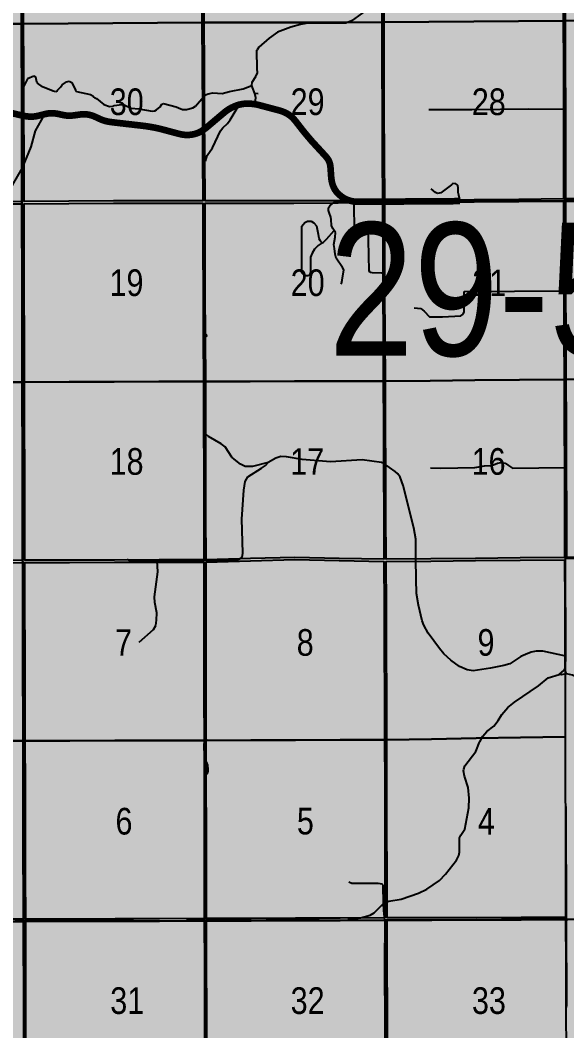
# Model space of a CAD drawing. Extents: x 639460 to 650829, y 5702863 to 5715975.
# Drawn here: x 646177 to 646341.2, y 5712180.5 to 5712484.1 of the extents above; entities that cross this region are included whole.
import ezdxf

# ---------------------------------------------------------------- set-up
doc = ezdxf.new("R2010")
doc.units = 0
doc.header["$LTSCALE"] = 5
doc.linetypes.add('DASHED2', pattern=[9.525, 6.35, -3.175])
for name, color, linetype in [('Quarters', 8, 'Continuous'), ('RoadSeg', 57, 'DASHED2'), ('ROUTE-MAP-HWY', 2, 'Continuous')]:
    doc.layers.add(name, color=color, linetype=linetype)
doc.layers.add('ROUTE-MAP-BACKGROUND-H', color=7, linetype='Continuous', true_color=0xf0ebff)
doc.styles.add('120', font='ARIALN.TTF', dxfattribs={"height": 13})

msp = doc.modelspace()

# ---------------------------------------------------------------- hatches: boundary and pattern name
at = {"layer": 'ROUTE-MAP-BACKGROUND-H'}
h = msp.add_hatch(color=256, dxfattribs=at)
h.dxf.hatch_style = 1
h.paths.add_polyline_path([(644722.08, 5712923.1), (644716.33, 5711989.96), (646823.87, 5711989.96), (646818.02, 5712923.32)])

# ---------------------------------------------------------------- linework, layer by layer
at = {"layer": 'Quarters'}
for points in [[(646137.34, 5712482.95), (646123.98, 5712482.92), (646123.94, 5712496.29), (646123.9, 5712509.67), (646123.87, 5712523.05), (646123.84, 5712536.44), (646137.18, 5712536.48), (646150.52, 5712536.52), (646163.86, 5712536.57), (646177.2, 5712536.61), (646177.25, 5712523.23), (646177.3, 5712509.85), (646177.35, 5712496.45), (646177.4, 5712483.06), (646164.05, 5712483.02), (646150.69, 5712482.98), (646137.34, 5712482.95)], [(646191.46, 5712483.15), (646178.07, 5712483.06), (646178.02, 5712496.45), (646177.97, 5712509.84), (646177.92, 5712523.22), (646177.87, 5712536.61), (646191.23, 5712536.63), (646204.59, 5712536.65), (646217.97, 5712536.76), (646231.34, 5712536.87), (646231.41, 5712523.51), (646231.48, 5712510.14), (646231.55, 5712496.78), (646231.62, 5712483.42), (646218.24, 5712483.33), (646204.85, 5712483.24), (646191.46, 5712483.15)], [(646245.64, 5712483.43), (646232.29, 5712483.42), (646232.22, 5712496.78), (646232.15, 5712510.14), (646232.08, 5712523.51), (646232.01, 5712536.88), (646245.38, 5712536.93), (646258.74, 5712536.99), (646272.11, 5712537.05), (646285.47, 5712537.1), (646285.47, 5712523.69), (646285.47, 5712510.28), (646285.56, 5712496.88), (646285.64, 5712483.48), (646272.31, 5712483.46), (646258.98, 5712483.45), (646245.64, 5712483.43)], [(646299.77, 5712483.59), (646286.31, 5712483.48), (646286.23, 5712496.88), (646286.14, 5712510.29), (646286.14, 5712523.69), (646286.14, 5712537.1), (646299.51, 5712537.16), (646312.89, 5712537.23), (646326.26, 5712537.29), (646339.62, 5712537.35), (646339.75, 5712524.02), (646339.88, 5712510.7), (646340.01, 5712497.32), (646340.14, 5712483.94), (646326.68, 5712483.82), (646313.22, 5712483.71), (646299.77, 5712483.59)], [(646354.12, 5712483.97), (646340.81, 5712483.93), (646340.68, 5712497.32), (646340.55, 5712510.7), (646340.42, 5712524.02), (646340.29, 5712537.35), (646353.65, 5712537.41), (646367.01, 5712537.47), (646380.36, 5712537.53), (646393.72, 5712537.59), (646393.8, 5712524.24), (646393.88, 5712510.88), (646393.97, 5712497.49), (646394.05, 5712484.11), (646380.74, 5712484.06), (646367.43, 5712484.02), (646354.12, 5712483.97)], [(646191.64, 5712429.72), (646178.23, 5712429.63), (646178.2, 5712443.03), (646178.17, 5712456.42), (646178.12, 5712469.74), (646178.07, 5712483.06), (646191.46, 5712483.15), (646204.85, 5712483.24), (646218.24, 5712483.33), (646231.62, 5712483.42), (646231.68, 5712469.97), (646231.74, 5712456.53), (646231.8, 5712443.18), (646231.87, 5712429.83), (646218.46, 5712429.82), (646205.05, 5712429.81), (646191.64, 5712429.72)], [(646245.87, 5712429.82), (646232.54, 5712429.83), (646232.47, 5712443.18), (646232.41, 5712456.53), (646232.35, 5712469.97), (646232.29, 5712483.42), (646245.64, 5712483.43), (646258.98, 5712483.45), (646272.31, 5712483.46), (646285.64, 5712483.48), (646285.68, 5712470.11), (646285.72, 5712456.75), (646285.78, 5712443.36), (646285.85, 5712429.97), (646272.52, 5712429.89), (646259.2, 5712429.81), (646245.87, 5712429.82)], [(646299.95, 5712430.08), (646286.52, 5712429.98), (646286.45, 5712443.37), (646286.39, 5712456.76), (646286.35, 5712470.12), (646286.31, 5712483.48), (646299.77, 5712483.59), (646313.22, 5712483.71), (646326.68, 5712483.82), (646340.14, 5712483.94), (646340.16, 5712470.55), (646340.19, 5712457.16), (646340.21, 5712443.78), (646340.23, 5712430.4), (646326.8, 5712430.29), (646313.38, 5712430.19), (646299.95, 5712430.08)], [(646354.23, 5712430.44), (646340.9, 5712430.4), (646340.88, 5712443.78), (646340.85, 5712457.16), (646340.83, 5712470.55), (646340.81, 5712483.93), (646354.12, 5712483.97), (646367.43, 5712484.02), (646380.74, 5712484.06), (646394.05, 5712484.11), (646394.1, 5712470.73), (646394.16, 5712457.34), (646394.2, 5712443.95), (646394.23, 5712430.56), (646380.9, 5712430.52), (646367.57, 5712430.48), (646354.23, 5712430.44)], [(646137.49, 5712429.45), (646124.12, 5712429.39), (646124.11, 5712442.77), (646124.09, 5712456.14), (646124.04, 5712469.53), (646123.98, 5712482.92), (646137.34, 5712482.95), (646150.69, 5712482.98), (646164.05, 5712483.02), (646177.4, 5712483.06), (646177.45, 5712469.74), (646177.5, 5712456.42), (646177.53, 5712443.02), (646177.56, 5712429.63), (646164.21, 5712429.57), (646150.85, 5712429.5), (646137.49, 5712429.45)], [(646137.55, 5712375.26), (646124.18, 5712375.22), (646124.16, 5712388.59), (646124.15, 5712401.97), (646124.14, 5712415.35), (646124.12, 5712428.72), (646137.49, 5712428.78), (646150.86, 5712428.84), (646164.21, 5712428.9), (646177.56, 5712428.96), (646177.59, 5712415.57), (646177.61, 5712402.19), (646177.64, 5712388.79), (646177.67, 5712375.4), (646164.29, 5712375.36), (646150.92, 5712375.31), (646137.55, 5712375.26)], [(646191.78, 5712375.45), (646178.34, 5712375.41), (646178.31, 5712388.8), (646178.28, 5712402.19), (646178.25, 5712415.57), (646178.23, 5712428.96), (646191.64, 5712429.05), (646205.05, 5712429.14), (646218.46, 5712429.15), (646231.87, 5712429.16), (646231.9, 5712415.76), (646231.94, 5712402.36), (646232.02, 5712388.98), (646232.11, 5712375.6), (646218.66, 5712375.55), (646205.22, 5712375.5), (646191.78, 5712375.45)], [(646246.09, 5712375.62), (646232.78, 5712375.6), (646232.69, 5712388.98), (646232.61, 5712402.37), (646232.57, 5712415.76), (646232.54, 5712429.16), (646245.87, 5712429.15), (646259.21, 5712429.14), (646272.53, 5712429.22), (646285.85, 5712429.3), (646285.89, 5712415.88), (646285.92, 5712402.46), (646285.99, 5712389.08), (646286.05, 5712375.69), (646272.73, 5712375.67), (646259.41, 5712375.65), (646246.09, 5712375.62)], [(646300.13, 5712375.82), (646286.72, 5712375.7), (646286.66, 5712389.08), (646286.59, 5712402.47), (646286.56, 5712415.89), (646286.52, 5712429.31), (646299.95, 5712429.41), (646313.38, 5712429.52), (646326.81, 5712429.63), (646340.23, 5712429.73), (646340.25, 5712416.34), (646340.27, 5712402.95), (646340.32, 5712389.58), (646340.36, 5712376.2), (646326.95, 5712376.07), (646313.54, 5712375.95), (646300.13, 5712375.82)], [(646354.4, 5712376.24), (646341.03, 5712376.2), (646340.99, 5712389.58), (646340.94, 5712402.96), (646340.92, 5712416.34), (646340.9, 5712429.73), (646354.23, 5712429.77), (646367.57, 5712429.81), (646380.9, 5712429.85), (646394.24, 5712429.89), (646394.3, 5712416.5), (646394.36, 5712403.11), (646394.44, 5712389.74), (646394.51, 5712376.36), (646381.14, 5712376.32), (646367.76, 5712376.29), (646354.4, 5712376.24)], [(646137.63, 5712321.73), (646124.26, 5712321.68), (646124.24, 5712335.07), (646124.23, 5712348.45), (646124.2, 5712361.83), (646124.18, 5712375.22), (646137.55, 5712375.26), (646150.92, 5712375.31), (646164.29, 5712375.36), (646177.67, 5712375.4), (646177.7, 5712362.01), (646177.73, 5712348.62), (646177.75, 5712335.24), (646177.77, 5712321.86), (646164.39, 5712321.82), (646151.01, 5712321.78), (646137.63, 5712321.73)], [(646191.87, 5712321.91), (646178.44, 5712321.86), (646178.42, 5712335.24), (646178.4, 5712348.63), (646178.37, 5712362.02), (646178.34, 5712375.41), (646191.78, 5712375.45), (646205.22, 5712375.5), (646218.66, 5712375.55), (646232.11, 5712375.6), (646232.13, 5712362.2), (646232.15, 5712348.81), (646232.16, 5712335.41), (646232.18, 5712322.02), (646218.75, 5712321.98), (646205.31, 5712321.95), (646191.87, 5712321.91)], [(646246.16, 5712322.38), (646232.85, 5712322.03), (646232.83, 5712335.42), (646232.82, 5712348.81), (646232.8, 5712362.2), (646232.78, 5712375.6), (646246.09, 5712375.62), (646259.41, 5712375.65), (646272.73, 5712375.67), (646286.05, 5712375.69), (646286.11, 5712362.32), (646286.16, 5712348.94), (646286.22, 5712335.55), (646286.27, 5712322.16), (646272.87, 5712322.45), (646259.47, 5712322.73), (646246.16, 5712322.38)], [(646300.35, 5712322.3), (646286.94, 5712322.17), (646286.89, 5712335.56), (646286.83, 5712348.95), (646286.78, 5712362.32), (646286.72, 5712375.7), (646300.13, 5712375.82), (646313.54, 5712375.95), (646326.95, 5712376.07), (646340.36, 5712376.2), (646340.41, 5712362.81), (646340.45, 5712349.43), (646340.49, 5712336.07), (646340.53, 5712322.72), (646327.15, 5712322.58), (646313.76, 5712322.43), (646300.35, 5712322.3)], [(646354.58, 5712322.75), (646341.2, 5712322.72), (646341.16, 5712336.08), (646341.12, 5712349.43), (646341.08, 5712362.81), (646341.03, 5712376.2), (646354.4, 5712376.24), (646367.76, 5712376.29), (646381.14, 5712376.32), (646394.51, 5712376.36), (646394.55, 5712362.95), (646394.6, 5712349.54), (646394.65, 5712336.18), (646394.7, 5712322.82), (646381.33, 5712322.79), (646367.95, 5712322.77), (646354.58, 5712322.75)], [(646137.72, 5712267.53), (646124.33, 5712267.5), (646124.31, 5712280.88), (646124.3, 5712294.26), (646124.28, 5712307.64), (646124.26, 5712321.01), (646137.64, 5712321.06), (646151.01, 5712321.11), (646164.4, 5712321.15), (646177.78, 5712321.19), (646177.81, 5712307.79), (646177.84, 5712294.39), (646177.87, 5712281), (646177.91, 5712267.62), (646164.51, 5712267.59), (646151.12, 5712267.56), (646137.72, 5712267.53)], [(646191.99, 5712267.66), (646178.58, 5712267.62), (646178.54, 5712281.01), (646178.51, 5712294.4), (646178.48, 5712307.79), (646178.46, 5712321.19), (646191.89, 5712321.24), (646205.31, 5712321.28), (646218.75, 5712321.31), (646232.18, 5712321.35), (646232.2, 5712307.96), (646232.22, 5712294.58), (646232.23, 5712281.18), (646232.24, 5712267.78), (646218.82, 5712267.74), (646205.41, 5712267.7), (646191.99, 5712267.66)], [(646246.3, 5712267.82), (646232.91, 5712267.78), (646232.9, 5712281.18), (646232.89, 5712294.58), (646232.87, 5712307.97), (646232.85, 5712321.35), (646246.16, 5712321.71), (646259.47, 5712322.06), (646272.87, 5712321.78), (646286.28, 5712321.49), (646286.33, 5712308.11), (646286.38, 5712294.72), (646286.43, 5712281.33), (646286.48, 5712267.94), (646273.08, 5712267.9), (646259.69, 5712267.86), (646246.3, 5712267.82)], [(646300.53, 5712268.17), (646287.15, 5712267.95), (646287.1, 5712281.34), (646287.05, 5712294.73), (646287, 5712308.11), (646286.95, 5712321.5), (646300.36, 5712321.63), (646313.77, 5712321.76), (646327.15, 5712321.91), (646340.54, 5712322.05), (646340.58, 5712308.8), (646340.62, 5712295.55), (646340.66, 5712282.2), (646340.7, 5712268.85), (646327.31, 5712268.62), (646313.92, 5712268.4), (646300.53, 5712268.17)], [(646192.1, 5712214.1), (646178.69, 5712214.06), (646178.66, 5712227.45), (646178.64, 5712240.84), (646178.61, 5712254.23), (646178.58, 5712267.62), (646191.99, 5712267.66), (646205.41, 5712267.7), (646218.82, 5712267.74), (646232.24, 5712267.78), (646232.26, 5712254.39), (646232.29, 5712241), (646232.31, 5712227.6), (646232.33, 5712214.21), (646218.92, 5712214.17), (646205.51, 5712214.14), (646192.1, 5712214.1)], [(646246.38, 5712214.26), (646233, 5712214.21), (646232.98, 5712227.61), (646232.95, 5712241), (646232.93, 5712254.39), (646232.91, 5712267.78), (646246.3, 5712267.82), (646259.69, 5712267.86), (646273.08, 5712267.9), (646286.48, 5712267.94), (646286.5, 5712254.55), (646286.52, 5712241.16), (646286.54, 5712227.78), (646286.57, 5712214.41), (646273.16, 5712214.36), (646259.75, 5712214.31), (646246.38, 5712214.26)], [(646300.65, 5712214.46), (646287.24, 5712214.41), (646287.21, 5712227.79), (646287.19, 5712241.17), (646287.17, 5712254.56), (646287.15, 5712267.95), (646300.53, 5712268.17), (646313.92, 5712268.4), (646327.31, 5712268.62), (646340.7, 5712268.85), (646340.74, 5712255.52), (646340.77, 5712242.19), (646340.8, 5712228.38), (646340.83, 5712214.58), (646327.45, 5712214.54), (646314.06, 5712214.5), (646300.65, 5712214.46)], [(646137.8, 5712214.01), (646124.4, 5712213.99), (646124.38, 5712227.37), (646124.36, 5712240.75), (646124.35, 5712254.13), (646124.33, 5712267.5), (646137.72, 5712267.53), (646151.12, 5712267.56), (646164.51, 5712267.59), (646177.91, 5712267.62), (646177.94, 5712254.23), (646177.97, 5712240.83), (646177.99, 5712227.45), (646178.02, 5712214.06), (646164.61, 5712214.04), (646151.21, 5712214.03), (646137.8, 5712214.01)], [(646137.91, 5712159.76), (646124.5, 5712159.74), (646124.48, 5712173.14), (646124.45, 5712186.53), (646124.42, 5712199.93), (646124.4, 5712213.32), (646137.8, 5712213.34), (646151.21, 5712213.36), (646164.62, 5712213.37), (646178.02, 5712213.39), (646178.05, 5712199.99), (646178.08, 5712186.59), (646178.1, 5712173.19), (646178.13, 5712159.79), (646164.72, 5712159.78), (646151.32, 5712159.77), (646137.91, 5712159.76)], [(646192.2, 5712159.84), (646178.8, 5712159.79), (646178.77, 5712173.19), (646178.75, 5712186.59), (646178.72, 5712199.99), (646178.69, 5712213.39), (646192.1, 5712213.43), (646205.51, 5712213.47), (646218.92, 5712213.5), (646232.33, 5712213.54), (646232.35, 5712200.15), (646232.37, 5712186.76), (646232.39, 5712173.37), (646232.41, 5712159.98), (646219.01, 5712159.93), (646205.61, 5712159.89), (646192.2, 5712159.84)], [(646246.49, 5712160.01), (646233.08, 5712159.98), (646233.06, 5712173.37), (646233.04, 5712186.76), (646233.02, 5712200.15), (646233, 5712213.54), (646246.38, 5712213.59), (646259.75, 5712213.64), (646273.16, 5712213.69), (646286.57, 5712213.74), (646286.6, 5712200.33), (646286.63, 5712186.93), (646286.67, 5712173.52), (646286.7, 5712160.12), (646273.29, 5712160.09), (646259.89, 5712160.05), (646246.49, 5712160.01)], [(646300.77, 5712160.17), (646287.37, 5712160.12), (646287.34, 5712173.53), (646287.3, 5712186.93), (646287.27, 5712200.33), (646287.24, 5712213.74), (646300.65, 5712213.79), (646314.07, 5712213.83), (646327.45, 5712213.87), (646340.83, 5712213.91), (646340.87, 5712200.51), (646340.91, 5712187.11), (646340.95, 5712173.71), (646340.98, 5712160.31), (646327.58, 5712160.27), (646314.18, 5712160.22), (646300.77, 5712160.17)]]:
    msp.add_lwpolyline(points, close=True, dxfattribs=at)
for points in [[(646150.52, 5712536.52), (646177.2, 5712536.61), (646177.3, 5712509.85), (646177.4, 5712483.06), (646177.5, 5712456.42), (646177.56, 5712429.63), (646177.56, 5712428.96), (646177.61, 5712402.19), (646177.67, 5712375.4), (646177.73, 5712348.62), (646177.77, 5712321.86), (646177.78, 5712321.19), (646177.84, 5712294.39), (646177.91, 5712267.62), (646177.97, 5712240.83), (646178.02, 5712214.06), (646178.02, 5712213.39), (646178.02, 5712213.39), (646151.21, 5712213.36)], [(646341.5, 5712213.91), (646340.83, 5712213.91), (646314.07, 5712213.83), (646287.24, 5712213.74), (646286.57, 5712213.74), (646259.75, 5712213.64), (646233, 5712213.54), (646232.33, 5712213.54), (646205.51, 5712213.47), (646178.69, 5712213.39), (646178.02, 5712213.39), (646178.02, 5712214.06), (646177.97, 5712240.83), (646177.91, 5712267.62), (646177.84, 5712294.39), (646177.78, 5712321.19), (646177.77, 5712321.86), (646177.73, 5712348.62), (646177.67, 5712375.4), (646177.61, 5712402.19), (646177.56, 5712428.96), (646177.56, 5712429.63), (646177.5, 5712456.42), (646177.4, 5712483.06), (646177.3, 5712509.85)], [(646151.21, 5712213.36), (646178.02, 5712213.39), (646178.08, 5712186.59), (646178.13, 5712159.79), (646178.19, 5712132.99), (646178.24, 5712106.19), (646178.24, 5712105.52), (646178.3, 5712078.72), (646178.35, 5712051.92), (646178.4, 5712025.12), (646178.46, 5711998.32), (646178.46, 5711997.65), (646178.47, 5711989.96), (646178.47, 5711989.96), (645852.98, 5711989.96)], [(646178.13, 5712159.79), (646178.08, 5712186.59), (646178.02, 5712213.39), (646178.69, 5712213.39), (646205.51, 5712213.47), (646232.33, 5712213.54), (646233, 5712213.54), (646259.75, 5712213.64), (646286.57, 5712213.74), (646287.24, 5712213.74), (646314.07, 5712213.83), (646340.83, 5712213.91), (646341.5, 5712213.91), (646368.28, 5712214.01), (646395.08, 5712214.11), (646395.74, 5712214.11), (646422.5, 5712214.16), (646449.3, 5712214.27), (646449.96, 5712214.27), (646476.72, 5712214.37), (646503.5, 5712214.44), (646503.6, 5712187.64), (646503.7, 5712160.83)]]:
    msp.add_lwpolyline(points, dxfattribs=at)
at = {"layer": 'RoadSeg'}
for p, q in [((646188.02, 5712462.82), (646188.27, 5712463.08)), ((646246.77, 5712463.91), (646246.61, 5712464.53)), ((646247.5, 5712462.13), (646246.77, 5712463.91)), ((646248.47, 5712462.04), (646247.5, 5712462.13)), ((646251.77, 5712457.81), (646253.39, 5712457.38)), ((646184.29, 5712455.7), (646184.15, 5712455.83)), ((646184.4, 5712455.06), (646184.29, 5712455.7)), ((646309.13, 5712429.76), (646340.59, 5712429.98)), ((646340.59, 5712429.98), (646375.34, 5712430.1)), ((646310.38, 5712402.58), (646340.6, 5712402.81)), ((646340.7, 5712349.7), (646340.6, 5712402.81)), ((646232.39, 5712376.54), (646232.36, 5712388.74)), ((646340.92, 5712293.06), (646340.77, 5712322.38)), ((646340.83, 5712289.7), (646340.92, 5712293.06)), ((646178.29, 5712213.64), (646178.02, 5712213.63)), ((646178.29, 5712213.39), (646178.29, 5712213.64)), ((646178.5, 5712105.83), (646178.29, 5712213.39)), ((646341.07, 5712213.84), (646341.07, 5712214.16))]:
    msp.add_line(p, q, dxfattribs=at)
for points in [[(646285.94, 5712493.77), (646285.92, 5712493.37), (646285.54, 5712491.91), (646284.74, 5712490.57), (646283.08, 5712488.59), (646277.57, 5712484.61), (646276.48, 5712483.95), (646274.8, 5712483.23), (646274.06, 5712483.22)], [(646340.54, 5712457.31), (646340.66, 5712459.1), (646340.69, 5712472.83), (646340.54, 5712483.79)], [(646274.06, 5712483.22), (646262.83, 5712483.11), (646261.26, 5712482.85), (646258.34, 5712482.04), (646254.26, 5712480.49), (646251.85, 5712478.76), (646248.74, 5712476.02), (646248.25, 5712475.19)], [(646246.61, 5712464.53), (646246.67, 5712465.52), (646247.79, 5712467.23), (646248.31, 5712468.33), (646248.22, 5712469.64), (646248.07, 5712474.87), (646248.25, 5712475.19)], [(646188.02, 5712462.82), (646187.72, 5712462.63), (646186.96, 5712462.78), (646183.7, 5712464.14), (646182.23, 5712465.15), (646182.04, 5712465.45), (646181.72, 5712467), (646181.13, 5712467.31), (646179.27, 5712466.5), (646177.96, 5712463.94), (646177.55, 5712463.62)], [(646188.27, 5712463.08), (646189.13, 5712464.02), (646189.68, 5712464.7), (646190.94, 5712465.63), (646191.71, 5712465.84), (646192.56, 5712465.38), (646193.6, 5712463.09), (646193.92, 5712462.71), (646198.19, 5712461.82), (646198.84, 5712461.4), (646199.2, 5712461.03), (646199.49, 5712460.82), (646199.99, 5712460.61), (646202.17, 5712458.78), (646203.81, 5712458.16), (646204.92, 5712458.26), (646205.22, 5712458.52), (646207.56, 5712458.82), (646208.49, 5712458.63), (646210.36, 5712457.67), (646212.62, 5712457.51), (646216.67, 5712456.76), (646217.5, 5712456.9), (646218.01, 5712457.19), (646219.04, 5712458.12), (646219.59, 5712458.87), (646220.06, 5712459.09), (646223.87, 5712458.12), (646224.59, 5712457.79), (646225.74, 5712457.3), (646226.97, 5712457.26), (646228.85, 5712457.74), (646229.7, 5712458.25), (646232.15, 5712461.14), (646232.94, 5712461.82), (646233.44, 5712462.04), (646234.88, 5712462.29), (646237.67, 5712462.08), (646239.89, 5712462.72), (646243.95, 5712463.53), (646246.61, 5712464.53)], [(646247.51, 5712458.88), (646247.8, 5712460.82), (646247.5, 5712462.13)], [(646242.82, 5712458.73), (646243.27, 5712458.84), (646243.8, 5712458.93), (646244.32, 5712459), (646244.84, 5712459.04), (646245.33, 5712459.05), (646245.75, 5712459.04), (646245.76, 5712459.04)], [(646245.76, 5712459.04), (646246.09, 5712459.03), (646246.35, 5712459.01), (646247.38, 5712458.9), (646247.51, 5712458.88)], [(646172.78, 5712456.61), (646177.11, 5712455.59), (646177.72, 5712455.46), (646178.35, 5712455.33), (646178.98, 5712455.23), (646179.61, 5712455.16), (646180.23, 5712455.13), (646180.85, 5712455.15), (646181.47, 5712455.21), (646182.07, 5712455.31), (646182.65, 5712455.44), (646184.15, 5712455.83)], [(646184.15, 5712455.83), (646184.38, 5712455.88), (646184.96, 5712456.01), (646185.55, 5712456.11), (646186.15, 5712456.16), (646186.74, 5712456.17), (646187.32, 5712456.13), (646187.89, 5712456.05), (646188.45, 5712455.95), (646190.13, 5712455.59), (646190.68, 5712455.5), (646191.24, 5712455.44), (646191.78, 5712455.42), (646192.33, 5712455.44), (646192.88, 5712455.49), (646193.43, 5712455.56), (646195.11, 5712455.79), (646195.68, 5712455.85), (646196.25, 5712455.86), (646196.81, 5712455.84), (646197.37, 5712455.77), (646197.94, 5712455.66), (646198.49, 5712455.5), (646199.04, 5712455.31), (646199.58, 5712455.08), (646201.16, 5712454.35), (646201.69, 5712454.14), (646202.22, 5712453.96), (646202.75, 5712453.8), (646203.28, 5712453.68), (646203.84, 5712453.58), (646204.37, 5712453.5), (646204.9, 5712453.43), (646213.8, 5712452.4), (646214.33, 5712452.33), (646214.87, 5712452.26), (646215.42, 5712452.18), (646215.98, 5712452.09), (646216.54, 5712452), (646217.1, 5712451.89), (646217.68, 5712451.78), (646218.25, 5712451.65), (646218.83, 5712451.52), (646219.41, 5712451.38), (646219.98, 5712451.23), (646220.56, 5712451.08), (646224.63, 5712449.99), (646225.23, 5712449.85), (646225.84, 5712449.74), (646226.45, 5712449.67), (646227.07, 5712449.64), (646227.68, 5712449.65), (646228.29, 5712449.7), (646228.89, 5712449.8), (646229.48, 5712449.94), (646230.07, 5712450.12), (646230.62, 5712450.34), (646231.15, 5712450.61), (646231.67, 5712450.91), (646232.17, 5712451.24), (646232.65, 5712451.6), (646233.13, 5712451.99), (646238.48, 5712456.51), (646238.98, 5712456.88), (646239.48, 5712457.23), (646239.99, 5712457.54), (646240.51, 5712457.83), (646241.05, 5712458.09), (646241.59, 5712458.33), (646242.15, 5712458.53), (646242.71, 5712458.71), (646242.82, 5712458.73)], [(646232.66, 5712441.77), (646233.14, 5712443.42), (646234.8, 5712445.77), (646237.18, 5712450.83), (646237.88, 5712451.81), (646239.25, 5712453.04), (646240.14, 5712454.15), (646242.82, 5712458.73)], [(646247.51, 5712458.88), (646248.18, 5712458.75), (646248.91, 5712458.57), (646251.77, 5712457.81)], [(646253.39, 5712457.38), (646254.44, 5712457.11), (646254.98, 5712456.95), (646255.53, 5712456.78), (646256.07, 5712456.58), (646256.61, 5712456.35), (646257.14, 5712456.07), (646257.66, 5712455.75), (646258.15, 5712455.39), (646258.62, 5712454.99), (646259.06, 5712454.56), (646259.47, 5712454.11), (646259.85, 5712453.64), (646262.09, 5712450.76), (646262.89, 5712449.8), (646263.71, 5712448.82), (646264.52, 5712447.87), (646268.77, 5712443.24), (646269.16, 5712442.77), (646269.51, 5712442.26), (646269.8, 5712441.71), (646270.01, 5712441.13), (646270.14, 5712440.53), (646270.22, 5712439.94), (646270.27, 5712439.34), (646270.31, 5712438.73), (646270.44, 5712436.86), (646270.52, 5712436.22), (646270.63, 5712435.59), (646270.79, 5712434.96), (646271, 5712434.35), (646271.25, 5712433.77), (646271.55, 5712433.21), (646271.9, 5712432.7), (646272.3, 5712432.22), (646272.73, 5712431.79), (646273.19, 5712431.4), (646273.67, 5712431.04), (646274.17, 5712430.71), (646274.55, 5712430.51)], [(646340.54, 5712457.31), (646329.82, 5712457.38), (646312.62, 5712457.15), (646299.76, 5712457.19)], [(646340.59, 5712429.98), (646340.72, 5712442.81), (646340.54, 5712457.31)], [(646167.77, 5712413.33), (646167.85, 5712413.63), (646167.82, 5712415.1), (646167.59, 5712418.73), (646167.65, 5712420.7), (646168.01, 5712422.75), (646168.52, 5712424.4), (646169.44, 5712426.04), (646172.47, 5712429.65), (646174.71, 5712434.52), (646177.73, 5712439.73), (646180.31, 5712446.02), (646181.65, 5712450.87), (646184.29, 5712455.7)], [(646309.13, 5712429.76), (646308.78, 5712431.54), (646308.61, 5712432.35), (646308.52, 5712433.67), (646308.42, 5712434.57), (646307.84, 5712434.97), (646306.97, 5712435.02), (646306.54, 5712434.7), (646303.37, 5712432.26), (646302.4, 5712432.09), (646301.71, 5712432.31), (646300.48, 5712433.45)], [(646271.29, 5712420.97), (646270.95, 5712421.54), (646270.55, 5712422.42), (646270.44, 5712424.2), (646270.3, 5712424.93), (646269.87, 5712426.3), (646269.61, 5712426.96), (646269.64, 5712427.74), (646270.01, 5712428.38), (646270.78, 5712429.04), (646271.43, 5712429.4), (646272.41, 5712429.58), (646274.3, 5712429.61), (646274.55, 5712430.51)], [(646274.55, 5712430.51), (646274.7, 5712430.43), (646275.22, 5712430.19), (646275.74, 5712430), (646276.24, 5712429.85), (646276.73, 5712429.74), (646277.22, 5712429.64), (646277.41, 5712429.62)], [(646286.41, 5712391.78), (646286.26, 5712394.41), (646286.2, 5712401.75), (646286.16, 5712407.24), (646286.05, 5712407.91), (646285.65, 5712408.16), (646282.69, 5712408.21), (646282.13, 5712408.36), (646281.84, 5712408.8), (646281.68, 5712418.01), (646281.58, 5712421.27), (646280.87, 5712421.62), (646277.88, 5712421.45), (646277.41, 5712422), (646277.33, 5712427.89), (646277.36, 5712428.89), (646277.41, 5712429.62)], [(646277.41, 5712429.62), (646277.72, 5712429.58), (646278.25, 5712429.55), (646309.13, 5712429.76)], [(646340.6, 5712402.81), (646340.57, 5712415.7), (646340.59, 5712429.98)], [(646267.68, 5712417.2), (646266.47, 5712416.42), (646265.42, 5712415.37), (646264.7, 5712414.17), (646264.17, 5712412.88), (646264.26, 5712408.37), (646263.88, 5712407.52), (646263.41, 5712407.27), (646262.64, 5712407.36), (646262.25, 5712407.57), (646261.65, 5712408.23), (646261.61, 5712411.22), (646261.6, 5712416.49), (646261.63, 5712422.24), (646261.97, 5712422.78), (646262.56, 5712423.32), (646263.34, 5712423.76), (646264.46, 5712423.69), (646265.21, 5712423.27), (646265.97, 5712422.3), (646266.55, 5712419.79), (646266.77, 5712418.56), (646266.98, 5712418.04), (646267.68, 5712417.2)], [(646267.68, 5712417.2), (646268.07, 5712417.34), (646269.02, 5712418.33), (646271.29, 5712420.97)], [(646273.4, 5712404.85), (646273.57, 5712405.04), (646273.76, 5712406), (646274.19, 5712409.09), (646273.84, 5712409.87), (646271.96, 5712412.58), (646271.63, 5712413.83), (646271.44, 5712415.53), (646271.24, 5712416.75), (646271.59, 5712418.97), (646271.69, 5712420.37), (646271.29, 5712420.97)], [(646295.32, 5712397.66), (646297.4, 5712397.46), (646298.38, 5712396.69), (646299.98, 5712395.04), (646303.82, 5712395.05), (646309.34, 5712395.31), (646310.1, 5712395.8), (646310.4, 5712396.52), (646310.38, 5712402.58)], [(646232.36, 5712388.74), (646233.17, 5712389.25), (646233.11, 5712389.52), (646232.88, 5712389.66), (646232.51, 5712389.41), (646232.36, 5712388.74)], [(646232.46, 5712360.71), (646232.43, 5712361.49), (646232.39, 5712376.54)], [(646251.49, 5712351.21), (646246.76, 5712350.02), (646244.63, 5712350.08), (646243.15, 5712350.79), (646241.26, 5712352.21), (646240.61, 5712352.89), (646238.6, 5712355.98), (646237.43, 5712356.88), (646233.6, 5712359.09), (646232.72, 5712359.82), (646232.47, 5712360.46), (646232.46, 5712360.71)], [(646285.58, 5712351.26), (646285.57, 5712351.26), (646279.77, 5712352.03), (646270.19, 5712351.47), (646261.75, 5712352.12), (646257.01, 5712352.92), (646255.31, 5712353), (646253.76, 5712352.51), (646251.49, 5712351.21)], [(646242.51, 5712322.06), (646243.3, 5712322.5), (646243.75, 5712323.25), (646243.91, 5712324.11), (646243.64, 5712334.22), (646244.16, 5712342.96), (646244.6, 5712345.55), (646245.41, 5712346.92), (646249.54, 5712349.5), (646250.67, 5712350.34), (646251.49, 5712351.21)], [(646295.82, 5712322.3), (646295.8, 5712328.18), (646295.2, 5712331.63), (646292.04, 5712344.31), (646291.11, 5712346.84), (646290.44, 5712347.79), (646289.63, 5712348.58), (646286.26, 5712350.94), (646285.58, 5712351.26)], [(646300.29, 5712349.61), (646303.35, 5712349.56), (646313.54, 5712349.76), (646316.43, 5712350.2), (646318.46, 5712350.39), (646319.14, 5712350.57), (646320.39, 5712351.09), (646321.43, 5712351.24), (646322.67, 5712351.04), (646323.67, 5712350.31), (646324.88, 5712349.51), (646340.7, 5712349.7)], [(646340.77, 5712322.38), (646340.87, 5712327.87), (646340.73, 5712338.01), (646340.7, 5712349.7)], [(646377.8, 5712322.37), (646359.76, 5712322.23), (646340.77, 5712322.38)], [(646218.16, 5712321.69), (646211.72, 5712321.48), (646210.19, 5712321.59), (646209.21, 5712322.09)], [(646212.75, 5712297.23), (646217.03, 5712301.04), (646217.76, 5712302.25), (646218.01, 5712303.84), (646218.04, 5712306.04), (646217.5, 5712309.15), (646217.41, 5712310.92), (646218.33, 5712318.39), (646218.16, 5712321.69)], [(646242.51, 5712322.06), (646242.15, 5712321.87), (646241.21, 5712321.76), (646218.16, 5712321.69)], [(646340.92, 5712293.06), (646333.97, 5712294.53), (646331.97, 5712294.55), (646330.5, 5712294.23), (646328.75, 5712293.58), (646327.4, 5712292.92), (646324.07, 5712290.78), (646322.32, 5712290.23), (646318.3, 5712289.42), (646313.05, 5712288.67), (646311.22, 5712288.92), (646308.92, 5712289.92), (646306.34, 5712291.83), (646304.3, 5712293.75), (646302.91, 5712295.39), (646299.52, 5712300.02), (646298.22, 5712302.42), (646297.72, 5712303.7), (646296.63, 5712308.43), (646296.02, 5712311.92), (646295.95, 5712316.18), (646295.82, 5712322.3)], [(646338.9, 5712287.55), (646340.44, 5712288.81), (646340.83, 5712289.7)], [(646341.07, 5712287.79), (646340.83, 5712288.53), (646340.83, 5712289.7)], [(646286.17, 5712218.72), (646286.75, 5712219.14), (646287.73, 5712219.51), (646291.44, 5712220.07), (646296.69, 5712221.85), (646299.12, 5712223.04), (646302.93, 5712225.66), (646304.72, 5712227.54), (646308.04, 5712231.75), (646308.75, 5712233.19), (646308.94, 5712234.22), (646309, 5712238.45), (646309.32, 5712239.3), (646310.57, 5712241.1), (646311.79, 5712247.5), (646311.84, 5712250.39), (646311.6, 5712253.66), (646310.5, 5712257.06), (646310.21, 5712258.57), (646310.23, 5712259.1), (646310.56, 5712260.12), (646313.85, 5712264.43), (646315, 5712267.18), (646315.06, 5712267.32), (646315.94, 5712269), (646317.22, 5712270.39), (646319.26, 5712272.06), (646320.58, 5712273.73), (646321.7, 5712275.56), (646323.46, 5712277.67), (646325.47, 5712279.28), (646332.64, 5712284.14), (646335.54, 5712286.59), (646338.9, 5712287.55)], [(646341.07, 5712287.79), (646339.46, 5712287.47), (646338.9, 5712287.55)], [(646351.12, 5712264.94), (646350.86, 5712265.79), (646350.61, 5712267.33), (646350.79, 5712271.43), (646351.03, 5712273.02), (646350.78, 5712274.85), (646350.6, 5712281.89), (646350.21, 5712283.36), (646349.34, 5712284.42), (646348.55, 5712284.88), (646345.35, 5712286.1), (646342.86, 5712287.31), (646341.07, 5712287.79)], [(646232.49, 5712213.78), (646232.33, 5712256.91), (646233.12, 5712257.74), (646233.38, 5712258.11), (646233.48, 5712258.55), (646233.51, 5712259.08), (646233.34, 5712260.32), (646233.2, 5712260.85), (646232.36, 5712262.6), (646232.31, 5712266.62), (646232.51, 5712267.35), (646233.01, 5712267.95), (646232.72, 5712268.48), (646232.45, 5712269.47), (646232.4, 5712272.82)], [(646341.07, 5712214.16), (646341.09, 5712216.88), (646341.07, 5712220.63), (646341.09, 5712228.48), (646341.04, 5712232.67), (646341.03, 5712243.91), (646340.99, 5712247.9)], [(646286.17, 5712218.72), (646286, 5712224.25), (646285.71, 5712224.6), (646284.58, 5712224.8), (646276.65, 5712224.79), (646275.73, 5712225.22)], [(646232.49, 5712213.78), (646235.03, 5712213.77), (646275.42, 5712213.99), (646275.81, 5712213.99), (646279.22, 5712214.46), (646282.14, 5712215.27), (646283.3, 5712215.97), (646286.17, 5712218.72)], [(646286.56, 5712213.67), (646286.21, 5712216.62), (646286.17, 5712218.72)], [(646178.02, 5712213.63), (646175.55, 5712213.49)], [(646178.29, 5712213.64), (646179.36, 5712213.68), (646232.49, 5712213.78)], [(646287.01, 5712160.23), (646286.68, 5712175.2), (646286.56, 5712213.64), (646286.56, 5712213.67)], [(646341.07, 5712214.16), (646330.75, 5712214.27), (646321.55, 5712214.1)], [(646341.03, 5712187.35), (646341.15, 5712188.08), (646341.07, 5712213.84)], [(646341.07, 5712214.16), (646344.74, 5712214.06), (646356.79, 5712214.23)]]:
    msp.add_lwpolyline(points, dxfattribs=at)
at = {"layer": 'ROUTE-MAP-HWY'}
msp.add_lwpolyline([(646172.78, 5712456.61, 2, 2, 0), (646177.11, 5712455.59, 2, 2, 0), (646177.72, 5712455.46, 2, 2, 0), (646178.35, 5712455.33, 2, 2, 0), (646178.98, 5712455.23, 2, 2, 0), (646179.61, 5712455.16, 2, 2, 0), (646180.23, 5712455.13, 2, 2, 0), (646180.85, 5712455.15, 2, 2, 0), (646181.47, 5712455.21, 2, 2, 0), (646182.07, 5712455.31, 2, 2, 0), (646182.65, 5712455.44, 2, 2, 0), (646184.15, 5712455.83, 2, 2, 0), (646184.38, 5712455.88, 2, 2, 0), (646184.96, 5712456.01, 2, 2, 0), (646185.55, 5712456.11, 2, 2, 0), (646186.15, 5712456.16, 2, 2, 0), (646186.74, 5712456.17, 2, 2, 0), (646187.32, 5712456.13, 2, 2, 0), (646187.89, 5712456.05, 2, 2, 0), (646188.45, 5712455.95, 2, 2, 0), (646190.13, 5712455.59, 2, 2, 0), (646190.68, 5712455.5, 2, 2, 0), (646191.24, 5712455.44, 2, 2, 0), (646191.78, 5712455.42, 2, 2, 0), (646192.33, 5712455.44, 2, 2, 0), (646192.88, 5712455.49, 2, 2, 0), (646193.43, 5712455.56, 2, 2, 0), (646195.11, 5712455.79, 2, 2, 0), (646195.68, 5712455.85, 2, 2, 0), (646196.25, 5712455.86, 2, 2, 0), (646196.81, 5712455.84, 2, 2, 0), (646197.37, 5712455.77, 2, 2, 0), (646197.94, 5712455.66, 2, 2, 0), (646198.49, 5712455.5, 2, 2, 0), (646199.04, 5712455.31, 2, 2, 0), (646199.58, 5712455.08, 2, 2, 0), (646201.16, 5712454.35, 2, 2, 0), (646201.69, 5712454.14, 2, 2, 0), (646202.22, 5712453.96, 2, 2, 0), (646202.75, 5712453.8, 2, 2, 0), (646203.28, 5712453.68, 2, 2, 0), (646203.84, 5712453.58, 2, 2, 0), (646204.37, 5712453.5, 2, 2, 0), (646204.9, 5712453.43, 2, 2, 0), (646213.8, 5712452.4, 2, 2, 0), (646214.33, 5712452.33, 2, 2, 0), (646214.87, 5712452.26, 2, 2, 0), (646215.42, 5712452.18, 2, 2, 0), (646215.98, 5712452.09, 2, 2, 0), (646216.54, 5712452, 2, 2, 0), (646217.1, 5712451.89, 2, 2, 0), (646217.68, 5712451.78, 2, 2, 0), (646218.25, 5712451.65, 2, 2, 0), (646218.83, 5712451.52, 2, 2, 0), (646219.41, 5712451.38, 2, 2, 0), (646219.98, 5712451.23, 2, 2, 0), (646220.56, 5712451.08, 2, 2, 0), (646224.63, 5712449.99, 2, 2, 0), (646225.23, 5712449.85, 2, 2, 0), (646225.84, 5712449.74, 2, 2, 0), (646226.45, 5712449.67, 2, 2, 0), (646227.07, 5712449.64, 2, 2, 0), (646227.68, 5712449.65, 2, 2, 0), (646228.29, 5712449.7, 2, 2, 0), (646228.89, 5712449.8, 2, 2, 0), (646229.48, 5712449.94, 2, 2, 0), (646230.07, 5712450.12, 2, 2, 0), (646230.62, 5712450.34, 2, 2, 0), (646231.15, 5712450.61, 2, 2, 0), (646231.67, 5712450.91, 2, 2, 0), (646232.17, 5712451.24, 2, 2, 0), (646232.65, 5712451.6, 2, 2, 0), (646233.13, 5712451.99, 2, 2, 0), (646238.48, 5712456.51, 2, 2, 0), (646238.98, 5712456.88, 2, 2, 0), (646239.48, 5712457.23, 2, 2, 0), (646239.99, 5712457.54, 2, 2, 0), (646240.51, 5712457.83, 2, 2, 0), (646241.05, 5712458.09, 2, 2, 0), (646241.59, 5712458.33, 2, 2, 0), (646242.15, 5712458.53, 2, 2, 0), (646242.71, 5712458.71, 2, 2, 0), (646242.82, 5712458.73, 2, 2, 0), (646243.27, 5712458.84, 2, 2, 0), (646243.8, 5712458.93, 2, 2, 0), (646244.32, 5712459, 2, 2, 0), (646244.84, 5712459.04, 2, 2, 0), (646245.33, 5712459.05, 2, 2, 0), (646245.75, 5712459.04, 2, 2, 0), (646245.76, 5712459.04, 2, 2, 0), (646246.09, 5712459.03, 2, 2, 0), (646246.35, 5712459.01, 2, 2, 0), (646247.38, 5712458.9, 2, 2, 0), (646247.51, 5712458.88, 2, 2, 0), (646248.18, 5712458.75, 2, 2, 0), (646248.91, 5712458.57, 2, 2, 0), (646251.77, 5712457.81, 2, 2, 0), (646253.39, 5712457.38, 2, 2, 0), (646254.44, 5712457.11, 2, 2, 0), (646254.98, 5712456.95, 2, 2, 0), (646255.53, 5712456.78, 2, 2, 0), (646256.07, 5712456.58, 2, 2, 0), (646256.61, 5712456.35, 2, 2, 0), (646257.14, 5712456.07, 2, 2, 0), (646257.66, 5712455.75, 2, 2, 0), (646258.15, 5712455.39, 2, 2, 0), (646258.62, 5712454.99, 2, 2, 0), (646259.06, 5712454.56, 2, 2, 0), (646259.47, 5712454.11, 2, 2, 0), (646259.85, 5712453.64, 2, 2, 0), (646262.09, 5712450.76, 2, 2, 0), (646262.89, 5712449.8, 2, 2, 0), (646263.71, 5712448.82, 2, 2, 0), (646264.52, 5712447.87, 2, 2, 0), (646268.77, 5712443.24, 2, 2, 0), (646269.16, 5712442.77, 2, 2, 0), (646269.51, 5712442.26, 2, 2, 0), (646269.8, 5712441.71, 2, 2, 0), (646270.01, 5712441.13, 2, 2, 0), (646270.14, 5712440.53, 2, 2, 0), (646270.22, 5712439.94, 2, 2, 0), (646270.27, 5712439.34, 2, 2, 0), (646270.31, 5712438.73, 2, 2, 0), (646270.44, 5712436.86, 2, 2, 0), (646270.52, 5712436.22, 2, 2, 0), (646270.63, 5712435.59, 2, 2, 0), (646270.79, 5712434.96, 2, 2, 0), (646271, 5712434.35, 2, 2, 0), (646271.25, 5712433.77, 2, 2, 0), (646271.55, 5712433.21, 2, 2, 0), (646271.9, 5712432.7, 2, 2, 0), (646272.3, 5712432.22, 2, 2, 0), (646272.73, 5712431.79, 2, 2, 0), (646273.19, 5712431.4, 2, 2, 0), (646273.67, 5712431.04, 2, 2, 0), (646274.17, 5712430.71, 2, 2, 0), (646274.55, 5712430.51, 2, 2, 0), (646274.7, 5712430.43, 2, 2, 0), (646275.22, 5712430.19, 2, 2, 0), (646275.74, 5712430, 2, 2, 0), (646276.24, 5712429.85, 2, 2, 0), (646276.73, 5712429.74, 2, 2, 0), (646277.22, 5712429.64, 2, 2, 0), (646277.41, 5712429.62, 2, 2, 0), (646277.72, 5712429.58, 2, 2, 0), (646278.25, 5712429.55, 2, 2, 0), (646309.13, 5712429.76, 0, 0, 0)], format="xyseb", dxfattribs=at)

# ---------------------------------------------------------------- texts
at = {"layer": 'RoadSeg', "style": '120'}
for s, height, p in [('30', 8.004, (646203.93, 5712455.61)), ('29', 8.004, (646258.26, 5712455.62)), ('28', 8.004, (646312.66, 5712455.61)), ('19', 8.004, (646203.86, 5712401.26)), ('20', 8.004, (646258.27, 5712401.25)), ('21', 8.004, (646312.78, 5712401.21)), ('18', 8.004, (646203.89, 5712347.56)), ('17', 8.004, (646258.12, 5712347.54)), ('16', 8.004, (646312.6, 5712347.55)), ('7', 8, (646205.52, 5712293.17)), ('8', 8, (646260.08, 5712293.19)), ('9', 8, (646314.39, 5712293.2)), ('6', 8, (646205.66, 5712239.49)), ('5', 8, (646260.13, 5712239.52)), ('4', 8, (646314.49, 5712239.48)), ('31', 8.004, (646204.08, 5712185.59)), ('32', 8.004, (646258.26, 5712185.59)), ('33', 8.004, (646312.7, 5712185.59))]:
    msp.add_text(s, height=height, dxfattribs=at).set_placement(p)
msp.add_text('29-5-5', height=39.983, rotation=359.9576, dxfattribs=at).set_placement((646269.73, 5712383.33))

doc.saveas('drawing.dxf')
